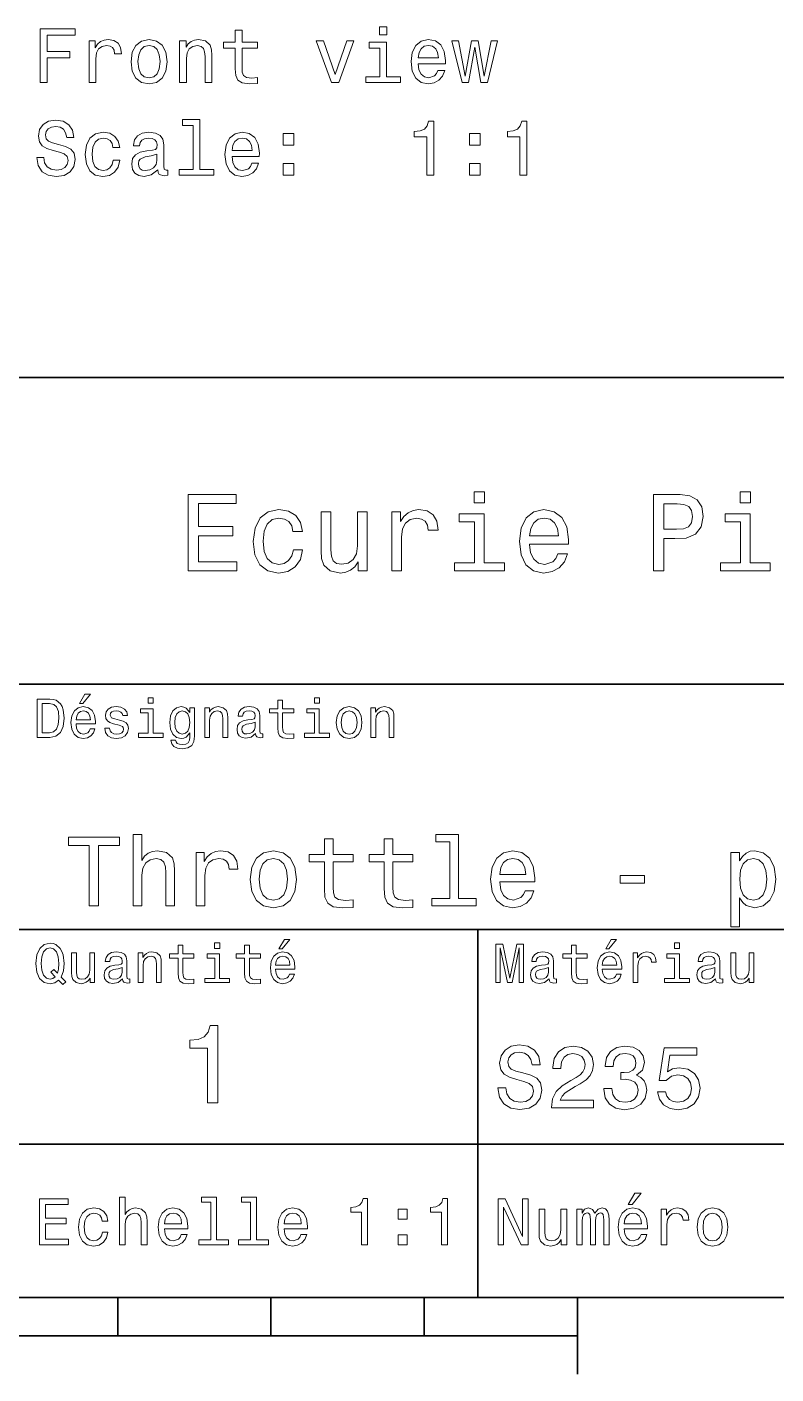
# Model space of a CAD drawing. Extents: x 0 to 297, y 0 to 210.
# Drawn here: x 162.6 to 211.5, y 5 to 92.9 of the extents above; entities that cross this region are included whole.
import ezdxf

# ---------------------------------------------------------------- set-up
doc = ezdxf.new("R2010")
doc.units = 0

msp = doc.modelspace()

# ---------------------------------------------------------------- linework, layer by layer
at = {"color": 7, "lineweight": 35}
for p, q in [((97, 70), (287, 70)), ((162, 50), (287, 50)), ((162, 34), (287, 34)), ((162, 20), (287, 20)), ((10, 10), (287, 10)), ((97, 10), (287, 10)), ((98.5, 7.5), (198.5, 7.5))]:
    msp.add_line(p, q, dxfattribs=at)
at = {"color": 7, "lineweight": 35, "ltscale": 0.35}
msp.add_line((192, 20), (192, 34), dxfattribs=at)
at = {"color": 7, "lineweight": 35, "ltscale": 0.25}
msp.add_line((192, 10), (192, 20), dxfattribs=at)
at = {"color": 7, "lineweight": 35, "ltscale": 0.0625}
for p, q in [((168.5, 10), (168.5, 7.5)), ((178.5, 10), (178.5, 7.5)), ((188.5, 10), (188.5, 7.5))]:
    msp.add_line(p, q, dxfattribs=at)
at = {"color": 7, "lineweight": 35, "ltscale": 0.125}
msp.add_line((198.5, 10), (198.5, 5), dxfattribs=at)
at = {"color": 7, "lineweight": 13}
for points in [[(163.440811, 89.246788), (163.909836, 89.246788), (163.909836, 90.855576), (165.382462, 90.855576), (165.382462, 91.274162), (163.909836, 91.274162), (163.909836, 92.323158), (165.720352, 92.323158), (165.720352, 92.746788), (163.440811, 92.746788)], [(176.169922, 91.485985), (176.169922, 90.129356), (176.20018, 89.69059), (176.341385, 89.388), (176.62381, 89.211487), (177.102921, 89.15097), (177.627411, 89.176186), (177.627411, 89.559471), (177.244125, 89.529205), (176.896149, 89.569557), (176.709549, 89.695633), (176.62886, 89.907448), (176.613724, 90.205002), (176.613724, 91.485985), (177.627411, 91.485985), (177.627411, 91.86422), (176.613724, 91.86422), (176.613724, 92.656013), (176.169922, 92.656013), (176.169922, 91.86422), (175.403351, 91.86422), (175.403351, 91.485985)], [(186.054657, 92.867828), (185.585632, 92.867828), (185.585632, 92.363503), (186.054657, 92.363503)], [(166.633179, 89.246788), (167.076981, 89.246788), (167.076981, 90.795059), (167.122375, 91.168259), (167.258545, 91.435547), (167.480438, 91.596931), (167.777985, 91.652405), (167.999893, 91.617104), (168.166321, 91.516243), (168.267181, 91.344772), (168.30249, 91.112785), (168.751328, 91.112785), (168.690811, 91.521286), (168.524384, 91.813789), (168.247009, 91.990303), (167.868774, 92.050819), (167.611557, 92.010475), (167.389664, 91.909615), (167.192978, 91.738144), (167.036636, 91.506157), (167.036636, 91.955002), (166.633179, 91.955002)], [(169.371643, 90.598373), (169.452347, 89.983101), (169.684326, 89.529205), (170.05249, 89.246788), (170.546722, 89.15097), (171.035919, 89.246788), (171.404068, 89.524162), (171.636063, 89.978058), (171.721802, 90.598373), (171.636063, 91.213646), (171.404068, 91.672577), (171.035919, 91.949959), (170.546722, 92.050819), (170.05249, 91.949959), (169.684326, 91.667534), (169.452347, 91.213646)], [(169.825546, 90.603416), (169.870926, 91.057304), (170.012146, 91.385117), (170.23909, 91.586845), (170.546722, 91.657448), (170.849319, 91.586845), (171.076263, 91.39016), (171.217468, 91.057304), (171.267899, 90.603416), (171.217468, 90.144485), (171.076263, 89.81163), (170.849319, 89.609901), (170.546722, 89.544342), (170.23909, 89.609901), (170.012146, 89.81163), (169.870926, 90.144485)], [(172.538803, 89.246788), (172.982605, 89.246788), (172.982605, 90.810188), (173.027985, 91.168259), (173.17424, 91.430504), (173.401184, 91.591888), (173.703781, 91.652405), (173.945862, 91.601974), (174.097153, 91.465805), (174.172806, 91.238861), (174.198013, 90.936272), (174.198013, 89.246788), (174.64183, 89.246788), (174.64183, 91.027046), (174.621643, 91.385117), (174.530869, 91.682671), (174.233322, 91.955002), (173.769348, 92.050819), (173.512146, 92.015518), (173.295288, 91.919701), (173.108688, 91.758316), (172.962433, 91.541458), (172.962433, 91.955002), (172.538803, 91.955002)], [(182.458832, 89.246788), (182.927841, 89.246788), (183.916321, 91.955002), (183.457382, 91.955002), (182.695862, 89.771286), (181.919205, 91.955002), (181.455231, 91.955002)], [(186.03952, 89.619987), (186.03952, 91.86422), (184.89975, 91.86422), (184.89975, 91.485985), (185.595718, 91.485985), (185.595718, 89.619987), (184.687927, 89.619987), (184.687927, 89.246788), (186.957382, 89.246788), (186.957382, 89.619987)], [(188.107239, 90.47229), (189.882462, 90.47229), (189.887497, 90.679062), (189.806808, 91.259033), (189.5849, 91.692757), (189.231888, 91.955002), (188.762863, 92.050819), (188.303925, 91.949959), (187.950897, 91.667534), (187.723953, 91.208603), (187.643265, 90.603416), (187.718918, 89.983101), (187.945862, 89.529205), (188.293839, 89.246788), (188.747726, 89.15097), (189.141098, 89.21653), (189.463867, 89.388), (189.700897, 89.660332), (189.837067, 90.023445), (189.398315, 90.023445), (189.307526, 89.821716), (189.176407, 89.670418), (188.803207, 89.549385), (188.515747, 89.604858), (188.298889, 89.781372), (188.157669, 90.068832), (188.107239, 90.457161)], [(188.107239, 90.84549), (188.16272, 91.193474), (188.298889, 91.450676), (188.505661, 91.607018), (188.777985, 91.662491), (189.045288, 91.607018), (189.25206, 91.450676), (189.378143, 91.193474), (189.423523, 90.84549)], [(191.395432, 89.246788), (191.798889, 91.546501), (192.202347, 89.246788), (192.625977, 89.246788), (193.291687, 91.955002), (192.863007, 91.955002), (192.414154, 89.655289), (192.015747, 91.955002), (191.576981, 91.955002), (191.178558, 89.655289), (190.729721, 91.955002), (190.306091, 91.955002), (190.971802, 89.246788)], [(163.677841, 84.354858), (163.218918, 84.354858), (163.319778, 83.820274), (163.571945, 83.426903), (163.960266, 83.189873), (164.484756, 83.104141), (165.004211, 83.18483), (165.392548, 83.406731), (165.639664, 83.754715), (165.730438, 84.213646), (165.654785, 84.62719), (165.442978, 84.894485), (165.100037, 85.070999), (164.641098, 85.202118), (164.247726, 85.297943), (163.990524, 85.40889), (163.844269, 85.570274), (163.798889, 85.822433), (163.844269, 86.049385), (163.975403, 86.220856), (164.177124, 86.336845), (164.454498, 86.37719), (164.736923, 86.326759), (164.958832, 86.19059), (165.105087, 85.963646), (165.17569, 85.656013), (165.634613, 85.656013), (165.634613, 85.6661), (165.553925, 86.14016), (165.316895, 86.493187), (164.943695, 86.715088), (164.439377, 86.790733), (163.985489, 86.715088), (163.632462, 86.503273), (163.405518, 86.175461), (163.324814, 85.751831), (163.390381, 85.373589), (163.582031, 85.116386), (163.884613, 84.944916), (164.298157, 84.813789), (164.706665, 84.6978), (165.014297, 84.586845), (165.200897, 84.425461), (165.266464, 84.163216), (165.205948, 83.895927), (165.049606, 83.694199), (164.812576, 83.568115), (164.504929, 83.527771), (164.162003, 83.583244), (163.89975, 83.744629), (163.733322, 84.006874)], [(173.421356, 86.4478), (173.421356, 83.573158), (172.508545, 83.573158), (172.508545, 83.199959), (174.772949, 83.199959), (174.772949, 83.573158), (173.865173, 83.573158), (173.865173, 86.820999), (172.725403, 86.820999), (172.725403, 86.4478)], [(188.672089, 83.199959), (189.131012, 83.199959), (189.131012, 86.725174), (188.788086, 86.725174), (188.697296, 86.417542), (188.515747, 86.21077), (188.238373, 86.089729), (187.855087, 86.049385), (187.855087, 85.691315), (188.672089, 85.691315)], [(194.744125, 83.199959), (195.203064, 83.199959), (195.203064, 86.725174), (194.860123, 86.725174), (194.769348, 86.417542), (194.587784, 86.21077), (194.31041, 86.089729), (193.927124, 86.049385), (193.927124, 85.691315), (194.744125, 85.691315)], [(168.191528, 85.010475), (168.630295, 85.010475), (168.53952, 85.413933), (168.322662, 85.731659), (167.984756, 85.928345), (167.546005, 86.00399), (167.061859, 85.90313), (166.693695, 85.620705), (166.461716, 85.161774), (166.381012, 84.546501), (166.456665, 83.936272), (166.683609, 83.482376), (167.041687, 83.199959), (167.530869, 83.104141), (167.964584, 83.179787), (168.30249, 83.391602), (168.53447, 83.724457), (168.635345, 84.168259), (168.211716, 84.168259), (168.136063, 83.885841), (167.994843, 83.674019), (167.793121, 83.5429), (167.546005, 83.502556), (167.238373, 83.568115), (167.016464, 83.769844), (166.880295, 84.097656), (166.8349, 84.56163), (166.880295, 85.015518), (167.0215, 85.34333), (167.248459, 85.545059), (167.546005, 85.615662), (167.808243, 85.570274), (168.004944, 85.454285), (168.136063, 85.262642)], [(171.111572, 83.552986), (171.111572, 83.537857), (171.13678, 83.366386), (171.212433, 83.245346), (171.530151, 83.149529), (171.777267, 83.189873), (171.777267, 83.532814), (171.671356, 83.517685), (171.530151, 83.583244), (171.504944, 83.784973), (171.504944, 85.186989), (171.444412, 85.545059), (171.267899, 85.797218), (170.960266, 85.948517), (170.52655, 86.00399), (170.102921, 85.943474), (169.790237, 85.772003), (169.593552, 85.504715), (169.527985, 85.151688), (169.527985, 85.121429), (169.926407, 85.121429), (169.961716, 85.333244), (170.072662, 85.484543), (170.254211, 85.575317), (170.511414, 85.610619), (170.758545, 85.585403), (170.935059, 85.509758), (171.040955, 85.378632), (171.076263, 85.197075), (171.056091, 84.98526), (170.975403, 84.879356), (170.773666, 84.828918), (170.395432, 84.788574), (169.961716, 84.6978), (169.654068, 84.536415), (169.472519, 84.284256), (169.417038, 83.911057), (169.467468, 83.578201), (169.62381, 83.331085), (169.875977, 83.174744), (170.223953, 83.11927), (170.692978, 83.225174)], [(175.96315, 84.425461), (177.738373, 84.425461), (177.743408, 84.632233), (177.66272, 85.212204), (177.440811, 85.645927), (177.087784, 85.908173), (176.618774, 86.00399), (176.159836, 85.90313), (175.806808, 85.620705), (175.579865, 85.161774), (175.499176, 84.556587), (175.574829, 83.936272), (175.801773, 83.482376), (176.14975, 83.199959), (176.603638, 83.104141), (176.997009, 83.169701), (177.319778, 83.341171), (177.556808, 83.613503), (177.692978, 83.976616), (177.254211, 83.976616), (177.163437, 83.774887), (177.032318, 83.623589), (176.659119, 83.502556), (176.371643, 83.558029), (176.154785, 83.734543), (176.01358, 84.022003), (175.96315, 84.410332)], [(175.96315, 84.79866), (176.018631, 85.146645), (176.154785, 85.403847), (176.361572, 85.560188), (176.633896, 85.615662), (176.901184, 85.560188), (177.107956, 85.403847), (177.234039, 85.146645), (177.279434, 84.79866)], [(179.306808, 85.156731), (180.002777, 85.156731), (180.002777, 85.908173), (179.306808, 85.908173)], [(191.450897, 85.156731), (192.146866, 85.156731), (192.146866, 85.908173), (191.450897, 85.908173)], [(171.061127, 84.148087), (171.00061, 83.885841), (170.839233, 83.684105), (170.597153, 83.552986), (170.299606, 83.507599), (170.107956, 83.532814), (169.971802, 83.613503), (169.886063, 83.754715), (169.86084, 83.951401), (169.881012, 84.127914), (169.961716, 84.25399), (170.28447, 84.395203), (170.692978, 84.455719), (171.061127, 84.576759)], [(179.306808, 83.199959), (180.002777, 83.199959), (180.002777, 83.951401), (179.306808, 83.951401)], [(191.450897, 83.199959), (192.146866, 83.199959), (192.146866, 83.951401), (191.450897, 83.951401)], [(192.439484, 62.554031), (191.769455, 62.554031), (191.769455, 61.833572), (192.439484, 61.833572)], [(209.788177, 62.554031), (209.118149, 62.554031), (209.118149, 61.833572), (209.788177, 61.833572)], [(173.109512, 57.381123), (176.279541, 57.381123), (176.279541, 57.986309), (173.772339, 57.986309), (173.772339, 59.679394), (176.005768, 59.679394), (176.005768, 60.277374), (173.772339, 60.277374), (173.772339, 61.775936), (176.221893, 61.775936), (176.221893, 62.381123), (173.109512, 62.381123)], [(203.462524, 57.381123), (204.125351, 57.381123), (204.125351, 59.492073), (204.860229, 59.492073), (205.602295, 59.528095), (206.193085, 59.780258), (206.574921, 60.270172), (206.704605, 60.940201), (206.603745, 61.559795), (206.315552, 62.013687), (205.840057, 62.287464), (205.191635, 62.381123), (203.462524, 62.381123)], [(205.01152, 61.76873), (205.443802, 61.725502), (205.760803, 61.588615), (205.94812, 61.336452), (206.01297, 60.940201), (205.940918, 60.522331), (205.746399, 60.270172), (205.414978, 60.140488), (204.96109, 60.104465), (204.125351, 60.104465), (204.125351, 61.76873)], [(179.932281, 59.967579), (180.559082, 59.967579), (180.429398, 60.543945), (180.119598, 60.997837), (179.636887, 61.278816), (179.010086, 61.386887), (178.318436, 61.242794), (177.792511, 60.839336), (177.46109, 60.183716), (177.345825, 59.304752), (177.453888, 58.432995), (177.778091, 57.78458), (178.289627, 57.381123), (178.988464, 57.244236), (179.608063, 57.352303), (180.090775, 57.6549), (180.42218, 58.130402), (180.566284, 58.764408), (179.96109, 58.764408), (179.853027, 58.36095), (179.651291, 58.058357), (179.363113, 57.871037), (179.010086, 57.8134), (178.570602, 57.907059), (178.253601, 58.195244), (178.059082, 58.663544), (177.994232, 59.326366), (178.059082, 59.974781), (178.260803, 60.443081), (178.585007, 60.731266), (179.010086, 60.83213), (179.38472, 60.767288), (179.66571, 60.601585), (179.853027, 60.327808)], [(184.788177, 61.25), (184.154175, 61.25), (184.154175, 59.016571), (184.082123, 58.497837), (183.873199, 58.123196), (183.548996, 57.892651), (183.123917, 57.820602), (182.785294, 57.878242), (182.569168, 58.051151), (182.446686, 58.346542), (182.417862, 58.764408), (182.417862, 61.25), (181.783859, 61.25), (181.783859, 58.706772), (181.805481, 58.195244), (181.942368, 57.770172), (182.360229, 57.381123), (183.030258, 57.244236), (183.390488, 57.294666), (183.700287, 57.424351), (183.966858, 57.647694), (184.182999, 57.971901), (184.182999, 57.381123), (184.788177, 57.381123)], [(186.380402, 57.381123), (187.014404, 57.381123), (187.014404, 59.592937), (187.079254, 60.12608), (187.273773, 60.507923), (187.590775, 60.738472), (188.015854, 60.817722), (188.332855, 60.767288), (188.570602, 60.623199), (188.714691, 60.378242), (188.765121, 60.046829), (189.406342, 60.046829), (189.319885, 60.630402), (189.082123, 61.048271), (188.685883, 61.30043), (188.145538, 61.386887), (187.778091, 61.32925), (187.46109, 61.185158), (187.180115, 60.940201), (186.956772, 60.608788), (186.956772, 61.25), (186.380402, 61.25)], [(192.417862, 57.914265), (192.417862, 61.120316), (190.789627, 61.120316), (190.789627, 60.579971), (191.783859, 60.579971), (191.783859, 57.914265), (190.48703, 57.914265), (190.48703, 57.381123), (193.729111, 57.381123), (193.729111, 57.914265)], [(195.37175, 59.131844), (197.907776, 59.131844), (197.914978, 59.427231), (197.799713, 60.255764), (197.482712, 60.875359), (196.978378, 61.25), (196.30835, 61.386887), (195.65274, 61.242794), (195.148407, 60.839336), (194.824203, 60.183716), (194.708923, 59.319164), (194.817001, 58.432995), (195.141205, 57.78458), (195.638321, 57.381123), (196.286743, 57.244236), (196.848694, 57.337894), (197.309799, 57.582851), (197.648407, 57.971901), (197.842941, 58.490631), (197.216141, 58.490631), (197.086456, 58.20245), (196.899139, 57.986309), (196.365997, 57.8134), (195.955322, 57.892651), (195.645538, 58.14481), (195.443802, 58.555473), (195.37175, 59.110229)], [(195.37175, 59.664986), (195.451004, 60.162102), (195.645538, 60.529537), (195.940918, 60.75288), (196.329971, 60.83213), (196.711807, 60.75288), (197.007202, 60.529537), (197.187317, 60.162102), (197.252167, 59.664986)], [(209.766571, 57.914265), (209.766571, 61.120316), (208.138321, 61.120316), (208.138321, 60.579971), (209.132568, 60.579971), (209.132568, 57.914265), (207.835724, 57.914265), (207.835724, 57.381123), (211.077805, 57.381123), (211.077805, 57.914265)], [(166.004318, 48.728386), (166.216858, 48.728386), (166.717575, 49.340778), (166.364548, 49.340778)], [(164.080688, 49.030979), (163.248566, 49.030979), (163.248566, 46.530979), (164.080688, 46.530979), (164.473343, 46.610229), (164.765137, 46.851585), (164.945251, 47.244236), (165.010086, 47.780979), (164.952454, 48.328529), (164.880402, 48.544666), (164.779541, 48.717579), (164.487747, 48.951729), (164.296829, 49.009365)], [(164.055481, 48.731987), (164.329254, 48.677952), (164.516571, 48.512245), (164.628235, 48.216858), (164.664261, 47.780979), (164.624634, 47.359509), (164.51297, 47.064121), (164.322052, 46.887608), (164.055481, 46.829971), (163.583572, 46.829971), (163.583572, 48.731987)], [(165.784576, 47.406338), (167.052597, 47.406338), (167.056198, 47.554035), (166.998566, 47.9683), (166.840057, 48.278099), (166.587891, 48.465416), (166.252884, 48.533859), (165.925079, 48.461815), (165.672913, 48.260086), (165.510803, 47.932278), (165.453171, 47.5), (165.507202, 47.056915), (165.669312, 46.732708), (165.917862, 46.530979), (166.242081, 46.462536), (166.523056, 46.509365), (166.753601, 46.631844), (166.922913, 46.826366), (167.020172, 47.085735), (166.706772, 47.085735), (166.641937, 46.941643), (166.548264, 46.833572), (166.281708, 46.747116), (166.07637, 46.786743), (165.921463, 46.912823), (165.820602, 47.118156), (165.784576, 47.395531)], [(168.623199, 47.658501), (168.317001, 47.730545), (168.090057, 47.8134), (168.014404, 47.982708), (168.036026, 48.101585), (168.111664, 48.188038), (168.234146, 48.242073), (168.41066, 48.263687), (168.579971, 48.242073), (168.713257, 48.177231), (168.799713, 48.079971), (168.835739, 47.950287), (169.145538, 47.950287), (169.145538, 47.957493), (169.091492, 48.191643), (168.943802, 48.375359), (168.713257, 48.490635), (168.41066, 48.533859), (168.104462, 48.490635), (167.881119, 48.371758), (167.740631, 48.195244), (167.697403, 47.971901), (167.729828, 47.755764), (167.830688, 47.604465), (167.996399, 47.496399), (168.237747, 47.42075), (168.590775, 47.334293), (168.806915, 47.244236), (168.864548, 47.172188), (168.886169, 47.064121), (168.853745, 46.930836), (168.767288, 46.829971), (168.626801, 46.765129), (168.439484, 46.743515), (168.241348, 46.765129), (168.09726, 46.840778), (168, 46.963257), (167.960373, 47.132565), (167.654175, 47.132565), (167.704605, 46.844379), (167.85231, 46.635445), (168.086456, 46.509365), (168.41066, 46.462536), (168.749283, 46.509365), (168.997833, 46.635445), (169.149139, 46.837173), (169.203171, 47.100143), (169.163544, 47.327087), (169.05188, 47.481987), (168.868149, 47.582851)], [(170.8134, 46.79755), (170.8134, 48.400574), (169.999283, 48.400574), (169.999283, 48.130402), (170.496399, 48.130402), (170.496399, 46.79755), (169.847977, 46.79755), (169.847977, 46.530979), (171.469025, 46.530979), (171.469025, 46.79755)], [(170.824203, 49.117435), (170.489197, 49.117435), (170.489197, 48.757202), (170.824203, 48.757202)], [(173.518738, 46.617435), (173.518738, 48.465416), (173.216141, 48.465416), (173.216141, 48.152016), (172.967575, 48.4366), (172.816284, 48.508644), (172.646973, 48.533859), (172.340775, 48.461815), (172.103027, 48.260086), (171.94812, 47.935879), (171.894089, 47.5), (171.94812, 47.060516), (172.103027, 46.736309), (172.340775, 46.530979), (172.646973, 46.462536), (172.819885, 46.487751), (172.963974, 46.552593), (173.216141, 46.826366), (173.216141, 46.552593), (173.187317, 46.336456), (173.108063, 46.181557), (172.956772, 46.091499), (172.729828, 46.059078), (172.531708, 46.080692), (172.391205, 46.134727), (172.30835, 46.228386), (172.283142, 46.354465), (171.976944, 46.354465), (171.976944, 46.340057), (172.023773, 46.109509), (172.167862, 45.9366), (172.398407, 45.824928), (172.711823, 45.785301), (173.086456, 45.839336), (173.335022, 45.990635), (173.47551, 46.253601)], [(174.181549, 46.530979), (174.498566, 46.530979), (174.498566, 47.647694), (174.530975, 47.903458), (174.635452, 48.090778), (174.797546, 48.206051), (175.013687, 48.249279), (175.1866, 48.213257), (175.294662, 48.115993), (175.348709, 47.953888), (175.366714, 47.737751), (175.366714, 46.530979), (175.683716, 46.530979), (175.683716, 47.802593), (175.669312, 48.058357), (175.604462, 48.270893), (175.391937, 48.465416), (175.060516, 48.533859), (174.876801, 48.508644), (174.721909, 48.440201), (174.588623, 48.324928), (174.484146, 48.170029), (174.484146, 48.465416), (174.181549, 48.465416)], [(177.499283, 46.783142), (177.499283, 46.772335), (177.517288, 46.649857), (177.57132, 46.5634), (177.798264, 46.494957), (177.974777, 46.523773), (177.974777, 46.76873), (177.899139, 46.757923), (177.798264, 46.804756), (177.780258, 46.948845), (177.780258, 47.950287), (177.73703, 48.206051), (177.610947, 48.386166), (177.391205, 48.494236), (177.081406, 48.533859), (176.778824, 48.490635), (176.555481, 48.368156), (176.414978, 48.177231), (176.368149, 47.925072), (176.368149, 47.903458), (176.65274, 47.903458), (176.677948, 48.054756), (176.757202, 48.162823), (176.886887, 48.227665), (177.070602, 48.25288), (177.247116, 48.234871), (177.373199, 48.180836), (177.448853, 48.087173), (177.47406, 47.957493), (177.459656, 47.806194), (177.402023, 47.730545), (177.257919, 47.694523), (176.987747, 47.665707), (176.677948, 47.600864), (176.458206, 47.485592), (176.328537, 47.305473), (176.28891, 47.038906), (176.324921, 46.801151), (176.4366, 46.624638), (176.616714, 46.512966), (176.86528, 46.473343), (177.200287, 46.548992)], [(178.943802, 48.130402), (178.943802, 47.161381), (178.965424, 46.84798), (179.066284, 46.631844), (179.268005, 46.505764), (179.610229, 46.462536), (179.984863, 46.480545), (179.984863, 46.754322), (179.71109, 46.732708), (179.46254, 46.761528), (179.329254, 46.851585), (179.271606, 47.00288), (179.260803, 47.215416), (179.260803, 48.130402), (179.984863, 48.130402), (179.984863, 48.400574), (179.260803, 48.400574), (179.260803, 48.966137), (178.943802, 48.966137), (178.943802, 48.400574), (178.396255, 48.400574), (178.396255, 48.130402)], [(181.656342, 46.79755), (181.656342, 48.400574), (180.842224, 48.400574), (180.842224, 48.130402), (181.33934, 48.130402), (181.33934, 46.79755), (180.690918, 46.79755), (180.690918, 46.530979), (182.311966, 46.530979), (182.311966, 46.79755)], [(181.667145, 49.117435), (181.332138, 49.117435), (181.332138, 48.757202), (181.667145, 48.757202)], [(182.762253, 47.496399), (182.819885, 47.056915), (182.985596, 46.732708), (183.248566, 46.530979), (183.601593, 46.462536), (183.951004, 46.530979), (184.213974, 46.729107), (184.379684, 47.053314), (184.440918, 47.496399), (184.379684, 47.935879), (184.213974, 48.263687), (183.951004, 48.461815), (183.601593, 48.533859), (183.248566, 48.461815), (182.985596, 48.260086), (182.819885, 47.935879)], [(185.024506, 46.530979), (185.341492, 46.530979), (185.341492, 47.647694), (185.373917, 47.903458), (185.478394, 48.090778), (185.640488, 48.206051), (185.856628, 48.249279), (186.029541, 48.213257), (186.137604, 48.115993), (186.19165, 47.953888), (186.209656, 47.737751), (186.209656, 46.530979), (186.526657, 46.530979), (186.526657, 47.802593), (186.512253, 48.058357), (186.447403, 48.270893), (186.234879, 48.465416), (185.903458, 48.533859), (185.719742, 48.508644), (185.56485, 48.440201), (185.431564, 48.324928), (185.327087, 48.170029), (185.327087, 48.465416), (185.024506, 48.465416)], [(165.784576, 47.672909), (165.824203, 47.921471), (165.921463, 48.105186), (166.069168, 48.216858), (166.263687, 48.256485), (166.454605, 48.216858), (166.60231, 48.105186), (166.692368, 47.921471), (166.724777, 47.672909)], [(172.221909, 47.5), (172.254318, 47.820606), (172.351593, 48.058357), (172.502884, 48.198845), (172.704605, 48.249279), (172.917145, 48.198845), (173.075653, 48.058357), (173.172913, 47.820606), (173.208939, 47.5), (173.172913, 47.172188), (173.075653, 46.938038), (172.917145, 46.793949), (172.704605, 46.747116), (172.502884, 46.793949), (172.351593, 46.938038), (172.254318, 47.175793)], [(177.463257, 47.208214), (177.420029, 47.020893), (177.304749, 46.876801), (177.131851, 46.783142), (176.919312, 46.750721), (176.782425, 46.76873), (176.68515, 46.826366), (176.623917, 46.927231), (176.605911, 47.067722), (176.620316, 47.193802), (176.677948, 47.283859), (176.908508, 47.384727), (177.200287, 47.427952), (177.463257, 47.514408)], [(183.086456, 47.5), (183.118881, 47.824207), (183.219742, 48.058357), (183.381851, 48.20245), (183.601593, 48.25288), (183.817719, 48.20245), (183.979828, 48.061958), (184.080688, 47.824207), (184.116714, 47.5), (184.080688, 47.172188), (183.979828, 46.934437), (183.817719, 46.790344), (183.601593, 46.743515), (183.381851, 46.790344), (183.219742, 46.934437), (183.118881, 47.172188)], [(166.649857, 35.530258), (167.246399, 35.530258), (167.246399, 39.485588), (168.608063, 39.485588), (168.608063, 40.030258), (165.281708, 40.030258), (165.281708, 39.485588), (166.649857, 39.485588)], [(169.509369, 35.530258), (170.079971, 35.530258), (170.079971, 37.540344), (170.138336, 38.000721), (170.32637, 38.337894), (170.618164, 38.545387), (171.007202, 38.623199), (171.318451, 38.558357), (171.51297, 38.383286), (171.610229, 38.091499), (171.642654, 37.70245), (171.642654, 35.530258), (172.213257, 35.530258), (172.213257, 37.819164), (172.187317, 38.279537), (172.070602, 38.662102), (171.688049, 39.012245), (171.091507, 39.135445), (170.767288, 39.090057), (170.48848, 38.966858), (170.255051, 38.772331), (170.079971, 38.506485), (170.079971, 40.185879), (169.509369, 40.185879)], [(181.984879, 38.409222), (181.984879, 36.664986), (182.023773, 36.100864), (182.205338, 35.711815), (182.568451, 35.484871), (183.184448, 35.407059), (183.858795, 35.43948), (183.858795, 35.932274), (183.365997, 35.893372), (182.918594, 35.945244), (182.67868, 36.107349), (182.574936, 36.379681), (182.555481, 36.762245), (182.555481, 38.409222), (183.858795, 38.409222), (183.858795, 38.895531), (182.555481, 38.895531), (182.555481, 39.913544), (181.984879, 39.913544), (181.984879, 38.895531), (180.999283, 38.895531), (180.999283, 38.409222)], [(185.888336, 38.409222), (185.888336, 36.664986), (185.927231, 36.100864), (186.108795, 35.711815), (186.471909, 35.484871), (187.087891, 35.407059), (187.762253, 35.43948), (187.762253, 35.932274), (187.269455, 35.893372), (186.822052, 35.945244), (186.582138, 36.107349), (186.478394, 36.379681), (186.458939, 36.762245), (186.458939, 38.409222), (187.762253, 38.409222), (187.762253, 38.895531), (186.458939, 38.895531), (186.458939, 39.913544), (185.888336, 39.913544), (185.888336, 38.895531), (184.90274, 38.895531), (184.90274, 38.409222)], [(190.161377, 39.706051), (190.161377, 36.010086), (188.987747, 36.010086), (188.987747, 35.530258), (191.899139, 35.530258), (191.899139, 36.010086), (190.731995, 36.010086), (190.731995, 40.185879), (189.266571, 40.185879), (189.266571, 39.706051)], [(173.626801, 35.530258), (174.197403, 35.530258), (174.197403, 37.520893), (174.255768, 38.000721), (174.430832, 38.344379), (174.716141, 38.551872), (175.098709, 38.623199), (175.384003, 38.577808), (175.597992, 38.448124), (175.727661, 38.227665), (175.773056, 37.929394), (176.350143, 37.929394), (176.272339, 38.454609), (176.058365, 38.830692), (175.701736, 39.057636), (175.215424, 39.135445), (174.884735, 39.083572), (174.599426, 38.953888), (174.346542, 38.733429), (174.145538, 38.435158), (174.145538, 39.012245), (173.626801, 39.012245)], [(177.14769, 37.268009), (177.251434, 36.476944), (177.549713, 35.893372), (178.023056, 35.530258), (178.658508, 35.407059), (179.28746, 35.530258), (179.760803, 35.886887), (180.059082, 36.470459), (180.169312, 37.268009), (180.059082, 38.059078), (179.760803, 38.649136), (179.28746, 39.005764), (178.658508, 39.135445), (178.023056, 39.005764), (177.549713, 38.642651), (177.251434, 38.059078)], [(193.429398, 37.105907), (195.711823, 37.105907), (195.718292, 37.371758), (195.614563, 38.117435), (195.329254, 38.675072), (194.875366, 39.012245), (194.272339, 39.135445), (193.682281, 39.005764), (193.228394, 38.642651), (192.9366, 38.052593), (192.832855, 37.274494), (192.930115, 36.476944), (193.221909, 35.893372), (193.669312, 35.530258), (194.252884, 35.407059), (194.758652, 35.491352), (195.17363, 35.711815), (195.478394, 36.061958), (195.653458, 36.528816), (195.08934, 36.528816), (194.972626, 36.269451), (194.804031, 36.074928), (194.324203, 35.919308), (193.95462, 35.990631), (193.675797, 36.217579), (193.494232, 36.587173), (193.429398, 37.086452)], [(209.082123, 38.474064), (209.082123, 39.012245), (208.511536, 39.012245), (208.511536, 34.181557), (209.082123, 34.181557), (209.082123, 36.061958), (209.283142, 35.757202), (209.510086, 35.556194), (210.080688, 35.407059), (210.625366, 35.530258), (211.053314, 35.899857), (211.332123, 36.483429), (211.435883, 37.274494), (211.332123, 38.059078), (211.053314, 38.642651), (210.625366, 39.005764), (210.080688, 39.135445), (209.769455, 39.096542), (209.503601, 38.973343), (209.276657, 38.76585)], [(177.731262, 37.274494), (177.789627, 37.858067), (177.971176, 38.279537), (178.26297, 38.538902), (178.658508, 38.629681), (179.047546, 38.538902), (179.33934, 38.286022), (179.520889, 37.858067), (179.585739, 37.274494), (179.520889, 36.684437), (179.33934, 36.256481), (179.047546, 35.997116), (178.658508, 35.912823), (178.26297, 35.997116), (177.971176, 36.256481), (177.789627, 36.684437)], [(193.429398, 37.585735), (193.500717, 38.033138), (193.675797, 38.363831), (193.94165, 38.564842), (194.291794, 38.636166), (194.635452, 38.564842), (194.901306, 38.363831), (195.0634, 38.033138), (195.121765, 37.585735)], [(209.983429, 35.919308), (209.600861, 36.003601), (209.322052, 36.262966), (209.146973, 36.684437), (209.088623, 37.274494), (209.146973, 37.858067), (209.322052, 38.279537), (209.600861, 38.532421), (209.983429, 38.623199), (210.333572, 38.532421), (210.612396, 38.273052), (210.78746, 37.851585), (210.852295, 37.274494), (210.78746, 36.690922), (210.612396, 36.262966), (210.333572, 36.003601)], [(201.294678, 37.015129), (202.863831, 37.015129), (202.863831, 37.527378), (201.294678, 37.527378)], [(164.642654, 30.685879), (164.916428, 30.401297), (165.107346, 30.592218), (164.811966, 30.894812), (164.963257, 31.305475), (165.010086, 31.780979), (164.941635, 32.339336), (164.862396, 32.56628), (164.757919, 32.753601), (164.46254, 33.009365), (164.282425, 33.074207), (164.08429, 33.099422), (163.702454, 33.009365), (163.41066, 32.757202), (163.223343, 32.342937), (163.158508, 31.780979), (163.223343, 31.219019), (163.407059, 30.804754), (163.698853, 30.54899), (164.08429, 30.462536), (164.39769, 30.520172)], [(164.41571, 30.916426), (164.260803, 30.801151), (164.08429, 30.765129), (163.850143, 30.829971), (163.666428, 31.024494), (163.543945, 31.341497), (163.504318, 31.780979), (163.543945, 32.216858), (163.662827, 32.537464), (163.846542, 32.731987), (164.08429, 32.80043), (164.318451, 32.731987), (164.502167, 32.533859), (164.621033, 32.213257), (164.664261, 31.780979), (164.631851, 31.40634), (164.5634, 31.150576), (164.329254, 31.395533), (164.13472, 31.211815)], [(168.824921, 30.78314), (168.824921, 30.772333), (168.842941, 30.649855), (168.896973, 30.5634), (169.123917, 30.494957), (169.30043, 30.523775), (169.30043, 30.768732), (169.224777, 30.757925), (169.123917, 30.804754), (169.105911, 30.948847), (169.105911, 31.950287), (169.062683, 32.206051), (168.9366, 32.386166), (168.716858, 32.494236), (168.407059, 32.533859), (168.104462, 32.490635), (167.881119, 32.368156), (167.740631, 32.177231), (167.693802, 31.925072), (167.693802, 31.903458), (167.978394, 31.903458), (168.003601, 32.054756), (168.082855, 32.162823), (168.21254, 32.227665), (168.396255, 32.25288), (168.572769, 32.234871), (168.698853, 32.180836), (168.77449, 32.087173), (168.799713, 31.957493), (168.785309, 31.806194), (168.727661, 31.730547), (168.583572, 31.694523), (168.3134, 31.665705), (168.003601, 31.600864), (167.783859, 31.48559), (167.654175, 31.305475), (167.614548, 31.038904), (167.650574, 30.801151), (167.762253, 30.62464), (167.942368, 30.512968), (168.190918, 30.473343), (168.52594, 30.54899)], [(169.844376, 30.530979), (170.161377, 30.530979), (170.161377, 31.647694), (170.193802, 31.903458), (170.298279, 32.090778), (170.460373, 32.206051), (170.676514, 32.249279), (170.849426, 32.213257), (170.957489, 32.115993), (171.011536, 31.95389), (171.029541, 31.737751), (171.029541, 30.530979), (171.346542, 30.530979), (171.346542, 31.802593), (171.332138, 32.058357), (171.267288, 32.270893), (171.054749, 32.465416), (170.723343, 32.533859), (170.539627, 32.508644), (170.38472, 32.440201), (170.251434, 32.324928), (170.146973, 32.170029), (170.146973, 32.465416), (169.844376, 32.465416)], [(172.438034, 32.130402), (172.438034, 31.161383), (172.459656, 30.847982), (172.560516, 30.631844), (172.762253, 30.505762), (173.104462, 30.462536), (173.479111, 30.480547), (173.479111, 30.754322), (173.205338, 30.732708), (172.956772, 30.761526), (172.823486, 30.851583), (172.765854, 31.002882), (172.755035, 31.215418), (172.755035, 32.130402), (173.479111, 32.130402), (173.479111, 32.400574), (172.755035, 32.400574), (172.755035, 32.966137), (172.438034, 32.966137), (172.438034, 32.400574), (171.890488, 32.400574), (171.890488, 32.130402)], [(175.161377, 33.117435), (174.82637, 33.117435), (174.82637, 32.757202), (175.161377, 32.757202)], [(176.775223, 32.130402), (176.775223, 31.161383), (176.796829, 30.847982), (176.89769, 30.631844), (177.099426, 30.505762), (177.44165, 30.462536), (177.816284, 30.480547), (177.816284, 30.754322), (177.542511, 30.732708), (177.293945, 30.761526), (177.16066, 30.851583), (177.103027, 31.002882), (177.092224, 31.215418), (177.092224, 32.130402), (177.816284, 32.130402), (177.816284, 32.400574), (177.092224, 32.400574), (177.092224, 32.966137), (176.775223, 32.966137), (176.775223, 32.400574), (176.227661, 32.400574), (176.227661, 32.130402)], [(178.796112, 31.40634), (180.064117, 31.40634), (180.067719, 31.554033), (180.010086, 31.9683), (179.851593, 32.278099), (179.599426, 32.465416), (179.264404, 32.533859), (178.9366, 32.461815), (178.684433, 32.260086), (178.522339, 31.932276), (178.464691, 31.5), (178.518738, 31.056915), (178.680832, 30.732708), (178.929398, 30.530979), (179.253601, 30.462536), (179.534576, 30.509365), (179.765137, 30.631844), (179.934433, 30.826368), (180.031708, 31.085733), (179.718292, 31.085733), (179.653458, 30.941643), (179.559799, 30.833572), (179.293228, 30.747118), (179.087891, 30.786743), (178.932999, 30.912823), (178.832138, 31.118155), (178.796112, 31.395533)], [(179.015854, 32.728386), (179.228394, 32.728386), (179.729111, 33.340778), (179.376083, 33.340778)], [(193.183716, 30.530979), (193.46109, 30.530979), (193.46109, 32.80043), (193.929398, 30.530979), (194.239197, 30.530979), (194.703888, 32.80043), (194.703888, 30.530979), (194.984863, 30.530979), (194.984863, 33.030979), (194.545395, 33.030979), (194.08429, 30.826368), (193.626801, 33.030979), (193.183716, 33.030979)], [(196.656342, 30.78314), (196.656342, 30.772333), (196.674347, 30.649855), (196.728394, 30.5634), (196.955338, 30.494957), (197.131851, 30.523775), (197.131851, 30.768732), (197.056198, 30.757925), (196.955338, 30.804754), (196.937317, 30.948847), (196.937317, 31.950287), (196.894089, 32.206051), (196.768005, 32.386166), (196.548264, 32.494236), (196.23848, 32.533859), (195.935883, 32.490635), (195.71254, 32.368156), (195.572052, 32.177231), (195.525223, 31.925072), (195.525223, 31.903458), (195.809799, 31.903458), (195.835022, 32.054756), (195.914261, 32.162823), (196.043945, 32.227665), (196.227661, 32.25288), (196.404175, 32.234871), (196.530258, 32.180836), (196.605911, 32.087173), (196.631119, 31.957493), (196.616714, 31.806194), (196.559082, 31.730547), (196.414978, 31.694523), (196.144806, 31.665705), (195.835022, 31.600864), (195.61528, 31.48559), (195.485596, 31.305475), (195.445969, 31.038904), (195.481995, 30.801151), (195.593658, 30.62464), (195.773773, 30.512968), (196.022339, 30.473343), (196.357346, 30.54899)], [(198.100861, 32.130402), (198.100861, 31.161383), (198.122482, 30.847982), (198.223343, 30.631844), (198.425079, 30.505762), (198.767288, 30.462536), (199.141937, 30.480547), (199.141937, 30.754322), (198.868149, 30.732708), (198.619598, 30.761526), (198.486313, 30.851583), (198.42868, 31.002882), (198.417862, 31.215418), (198.417862, 32.130402), (199.141937, 32.130402), (199.141937, 32.400574), (198.417862, 32.400574), (198.417862, 32.966137), (198.100861, 32.966137), (198.100861, 32.400574), (197.553314, 32.400574), (197.553314, 32.130402)], [(200.121765, 31.40634), (201.389771, 31.40634), (201.393372, 31.554033), (201.335739, 31.9683), (201.177231, 32.278099), (200.925079, 32.465416), (200.590057, 32.533859), (200.262253, 32.461815), (200.010086, 32.260086), (199.847977, 31.932276), (199.790344, 31.5), (199.844376, 31.056915), (200.006485, 30.732708), (200.255051, 30.530979), (200.579254, 30.462536), (200.860229, 30.509365), (201.090775, 30.631844), (201.260086, 30.826368), (201.357346, 31.085733), (201.043945, 31.085733), (200.979111, 30.941643), (200.885452, 30.833572), (200.618881, 30.747118), (200.413544, 30.786743), (200.258652, 30.912823), (200.157776, 31.118155), (200.121765, 31.395533)], [(200.341492, 32.728386), (200.554031, 32.728386), (201.054749, 33.340778), (200.701736, 33.340778)], [(202.131851, 30.530979), (202.448853, 30.530979), (202.448853, 31.636887), (202.481262, 31.903458), (202.578537, 32.094379), (202.73703, 32.209652), (202.94957, 32.249279), (203.108063, 32.224064), (203.226944, 32.152016), (203.298996, 32.029537), (203.324203, 31.863832), (203.644806, 31.863832), (203.601593, 32.155621), (203.482712, 32.364552), (203.284576, 32.490635), (203.014404, 32.533859), (202.830688, 32.505043), (202.672195, 32.432995), (202.531708, 32.310516), (202.420029, 32.144814), (202.420029, 32.465416), (202.131851, 32.465416)], [(205.161377, 33.117435), (204.82637, 33.117435), (204.82637, 32.757202), (205.161377, 32.757202)], [(207.499283, 30.78314), (207.499283, 30.772333), (207.517288, 30.649855), (207.57132, 30.5634), (207.798264, 30.494957), (207.974777, 30.523775), (207.974777, 30.768732), (207.899139, 30.757925), (207.798264, 30.804754), (207.780258, 30.948847), (207.780258, 31.950287), (207.73703, 32.206051), (207.610947, 32.386166), (207.391205, 32.494236), (207.081406, 32.533859), (206.778824, 32.490635), (206.555481, 32.368156), (206.414978, 32.177231), (206.368149, 31.925072), (206.368149, 31.903458), (206.65274, 31.903458), (206.677948, 32.054756), (206.757202, 32.162823), (206.886887, 32.227665), (207.070602, 32.25288), (207.247116, 32.234871), (207.373199, 32.180836), (207.448853, 32.087173), (207.47406, 31.957493), (207.459656, 31.806194), (207.402023, 31.730547), (207.257919, 31.694523), (206.987747, 31.665705), (206.677948, 31.600864), (206.458206, 31.48559), (206.328537, 31.305475), (206.28891, 31.038904), (206.324921, 30.801151), (206.4366, 30.62464), (206.616714, 30.512968), (206.86528, 30.473343), (207.200287, 30.54899)], [(166.998566, 32.465416), (166.681549, 32.465416), (166.681549, 31.348703), (166.645538, 31.089336), (166.541061, 30.902016), (166.378967, 30.786743), (166.166428, 30.750719), (165.997116, 30.779539), (165.889053, 30.865993), (165.827805, 31.013687), (165.8134, 31.222622), (165.8134, 32.465416), (165.496399, 32.465416), (165.496399, 31.193804), (165.507202, 30.93804), (165.575653, 30.725504), (165.784576, 30.530979), (166.119598, 30.462536), (166.299713, 30.487751), (166.454605, 30.552593), (166.587891, 30.664265), (166.695969, 30.826368), (166.695969, 30.530979), (166.998566, 30.530979)], [(175.150574, 30.79755), (175.150574, 32.400574), (174.336456, 32.400574), (174.336456, 32.130402), (174.833572, 32.130402), (174.833572, 30.79755), (174.185165, 30.79755), (174.185165, 30.530979), (175.806198, 30.530979), (175.806198, 30.79755)], [(178.796112, 31.672911), (178.835739, 31.921469), (178.932999, 32.105186), (179.080688, 32.216858), (179.275208, 32.256485), (179.466141, 32.216858), (179.613831, 32.105186), (179.703888, 31.921469), (179.736313, 31.672911)], [(200.121765, 31.672911), (200.161377, 31.921469), (200.258652, 32.105186), (200.406342, 32.216858), (200.600861, 32.256485), (200.791794, 32.216858), (200.939484, 32.105186), (201.029541, 31.921469), (201.061966, 31.672911)], [(205.150574, 30.79755), (205.150574, 32.400574), (204.336456, 32.400574), (204.336456, 32.130402), (204.833572, 32.130402), (204.833572, 30.79755), (204.185165, 30.79755), (204.185165, 30.530979), (205.806198, 30.530979), (205.806198, 30.79755)], [(210.010086, 32.465416), (209.693085, 32.465416), (209.693085, 31.348703), (209.657059, 31.089336), (209.552597, 30.902016), (209.390488, 30.786743), (209.177948, 30.750719), (209.008636, 30.779539), (208.900574, 30.865993), (208.83934, 31.013687), (208.824921, 31.222622), (208.824921, 32.465416), (208.507919, 32.465416), (208.507919, 31.193804), (208.518738, 30.93804), (208.587173, 30.725504), (208.796112, 30.530979), (209.131119, 30.462536), (209.311234, 30.487751), (209.466141, 30.552593), (209.599426, 30.664265), (209.707489, 30.826368), (209.707489, 30.530979), (210.010086, 30.530979)], [(168.78891, 31.208212), (168.745682, 31.020893), (168.630402, 30.876801), (168.457489, 30.78314), (168.244965, 30.750719), (168.108063, 30.768732), (168.010803, 30.826368), (167.94957, 30.927233), (167.931549, 31.067722), (167.945969, 31.193804), (168.003601, 31.283861), (168.234146, 31.384726), (168.52594, 31.427954), (168.78891, 31.514408)], [(196.620316, 31.208212), (196.577087, 31.020893), (196.461823, 30.876801), (196.28891, 30.78314), (196.07637, 30.750719), (195.939484, 30.768732), (195.842224, 30.826368), (195.780975, 30.927233), (195.76297, 31.067722), (195.777374, 31.193804), (195.835022, 31.283861), (196.065567, 31.384726), (196.357346, 31.427954), (196.620316, 31.514408)], [(207.463257, 31.208212), (207.420029, 31.020893), (207.304749, 30.876801), (207.131851, 30.78314), (206.919312, 30.750719), (206.782425, 30.768732), (206.68515, 30.826368), (206.623917, 30.927233), (206.605911, 31.067722), (206.620316, 31.193804), (206.677948, 31.283861), (206.908508, 31.384726), (207.200287, 31.427954), (207.463257, 31.514408)], [(174.370316, 22.700289), (175.025925, 22.700289), (175.025925, 27.736313), (174.536011, 27.736313), (174.406326, 27.296831), (174.146973, 27.001442), (173.750717, 26.828531), (173.203171, 26.770893), (173.203171, 26.259367), (174.370316, 26.259367)], [(193.824203, 23.680117), (193.299713, 23.680117), (193.414978, 23.069164), (193.703171, 22.619596), (194.146973, 22.348703), (194.746399, 22.250721), (195.340057, 22.342941), (195.783859, 22.596542), (196.066284, 22.994238), (196.170029, 23.518732), (196.083572, 23.991356), (195.841492, 24.296831), (195.44957, 24.49856), (194.925079, 24.648417), (194.47551, 24.757925), (194.181549, 24.884727), (194.014404, 25.069164), (193.96254, 25.357349), (194.014404, 25.616714), (194.164261, 25.812681), (194.394806, 25.945246), (194.711823, 25.991356), (195.034576, 25.933718), (195.288177, 25.778099), (195.455338, 25.518732), (195.536026, 25.167149), (196.060516, 25.167149), (196.060516, 25.178675), (195.968292, 25.720463), (195.697403, 26.12392), (195.270889, 26.377522), (194.694519, 26.463978), (194.175797, 26.377522), (193.772339, 26.135448), (193.51297, 25.760807), (193.420746, 25.276657), (193.495682, 24.844381), (193.714691, 24.550434), (194.060516, 24.354467), (194.533142, 24.204613), (195, 24.072046), (195.351578, 23.945246), (195.564835, 23.760807), (195.639771, 23.461096), (195.570602, 23.155621), (195.391937, 22.925074), (195.121033, 22.780981), (194.769455, 22.734871), (194.377518, 22.798271), (194.077805, 22.98271), (193.887604, 23.282421)], [(196.798264, 22.360231), (199.547546, 22.360231), (199.547546, 22.855909), (197.374634, 22.855909), (197.495682, 23.126802), (197.703171, 23.351585), (198.342941, 23.760807), (198.682999, 23.933718), (199.0634, 24.181557), (199.33429, 24.469742), (199.489914, 24.809799), (199.547546, 25.195967), (199.44957, 25.680117), (199.17868, 26.06052), (198.763687, 26.302595), (198.227661, 26.38905), (197.674347, 26.291067), (197.253601, 26.020174), (196.982712, 25.587896), (196.890488, 25.017292), (196.890488, 24.9366), (197.414978, 24.9366), (197.414978, 24.98271), (197.466858, 25.374641), (197.622482, 25.662825), (197.870316, 25.847263), (198.198853, 25.910664), (198.533142, 25.853027), (198.780975, 25.708935), (198.942368, 25.48415), (199, 25.201729), (198.959656, 24.9366), (198.850143, 24.711817), (198.66571, 24.51585), (198.412109, 24.342941), (198.072052, 24.158503), (197.507202, 23.801153), (197.109512, 23.42075), (196.873199, 22.959656), (196.798264, 22.377522)], [(200.221909, 23.616716), (200.221909, 23.57637), (200.314117, 23.023056), (200.585022, 22.60807), (201.01152, 22.342941), (201.57637, 22.244957), (202.175797, 22.342941), (202.625366, 22.596542), (202.913544, 23), (203.017288, 23.518732), (202.971176, 23.858791), (202.844376, 24.135448), (202.636887, 24.348703), (202.360229, 24.504324), (202.734863, 24.815563), (202.867432, 25.311239), (202.780975, 25.760807), (202.533142, 26.100864), (202.129684, 26.314121), (201.57637, 26.38905), (201.057632, 26.296831), (200.659943, 26.043228), (200.400574, 25.639771), (200.314117, 25.103746), (200.314117, 25.063402), (200.827087, 25.063402), (200.873199, 25.432278), (201.023056, 25.697407), (201.265137, 25.858791), (201.605194, 25.916428), (201.904892, 25.870317), (202.123917, 25.749281), (202.256485, 25.553314), (202.30835, 25.288185), (202.256485, 25.005764), (202.118149, 24.815563), (201.876083, 24.700289), (201.547546, 24.665707), (201.322769, 24.671471), (201.322769, 24.216139), (201.605194, 24.227667), (201.968292, 24.175793), (202.239197, 24.037464), (202.400574, 23.812681), (202.458206, 23.518732), (202.394806, 23.184439), (202.227661, 22.9366), (201.96254, 22.780981), (201.610947, 22.729107), (201.247833, 22.786745), (200.982712, 22.959656), (200.815567, 23.236313), (200.752167, 23.616716)], [(203.714691, 23.40346), (203.841492, 22.930836), (204.123917, 22.56196), (204.53891, 22.331413), (205.069168, 22.244957), (205.651291, 22.348703), (206.106628, 22.631124), (206.394806, 23.080692), (206.504318, 23.657061), (206.406342, 24.193085), (206.129684, 24.613834), (205.697403, 24.884727), (205.138336, 24.98271), (204.706055, 24.913546), (204.371765, 24.723343), (204.533142, 25.801153), (206.285309, 25.801153), (206.285309, 26.273777), (204.146973, 26.273777), (203.829971, 24.152739), (204.291061, 24.152739), (204.625366, 24.423632), (205.05188, 24.521614), (205.420746, 24.458214), (205.703171, 24.273777), (205.881851, 23.991356), (205.945251, 23.628242), (205.881851, 23.265131), (205.697403, 22.98271), (205.414978, 22.804035), (205.05188, 22.740635), (204.746399, 22.780981), (204.510086, 22.913546), (204.337173, 23.121038), (204.250717, 23.40346)], [(201.809799, 16.065563), (202.06485, 16.065563), (202.66571, 16.800432), (202.242081, 16.800432)], [(163.393372, 13.428675), (165.295395, 13.428675), (165.295395, 13.791787), (163.791061, 13.791787), (163.791061, 14.807637), (165.131119, 14.807637), (165.131119, 15.166427), (163.791061, 15.166427), (163.791061, 16.065563), (165.260803, 16.065563), (165.260803, 16.428675), (163.393372, 16.428675)], [(167.48703, 14.980548), (167.863113, 14.980548), (167.785309, 15.326369), (167.599426, 15.598703), (167.309799, 15.767292), (166.933716, 15.832133), (166.518738, 15.745678), (166.203171, 15.503603), (166.004318, 15.110231), (165.935165, 14.582853), (166, 14.059798), (166.194519, 13.67075), (166.501434, 13.428675), (166.920746, 13.346542), (167.292511, 13.411384), (167.582138, 13.592939), (167.780975, 13.878242), (167.867432, 14.258646), (167.504318, 14.258646), (167.439484, 14.016571), (167.318451, 13.835014), (167.145538, 13.722623), (166.933716, 13.688041), (166.670029, 13.744237), (166.479828, 13.917148), (166.363113, 14.198127), (166.324203, 14.595821), (166.363113, 14.984871), (166.484146, 15.26585), (166.67868, 15.438761), (166.933716, 15.49928), (167.158508, 15.460375), (167.327087, 15.360951), (167.439484, 15.196686)], [(168.610947, 13.428675), (168.991348, 13.428675), (168.991348, 14.768732), (169.030258, 15.075649), (169.155624, 15.300432), (169.350143, 15.438761), (169.609512, 15.490635), (169.817001, 15.447407), (169.946686, 15.330692), (170.011536, 15.136168), (170.033142, 14.876801), (170.033142, 13.428675), (170.413544, 13.428675), (170.413544, 14.954612), (170.396255, 15.261528), (170.318451, 15.516571), (170.0634, 15.75), (169.66571, 15.832133), (169.44957, 15.801874), (169.263687, 15.719741), (169.108063, 15.590058), (168.991348, 15.412825), (168.991348, 16.532421), (168.610947, 16.532421)], [(171.546112, 14.479107), (173.067719, 14.479107), (173.072052, 14.656341), (173.002884, 15.153459), (172.812683, 15.525217), (172.510086, 15.75), (172.108063, 15.832133), (171.714691, 15.745678), (171.412109, 15.503603), (171.217575, 15.110231), (171.148422, 14.591499), (171.213257, 14.059798), (171.407776, 13.67075), (171.706055, 13.428675), (172.095108, 13.346542), (172.432281, 13.402739), (172.708939, 13.549712), (172.912109, 13.783141), (173.028824, 14.09438), (172.65274, 14.09438), (172.574936, 13.92147), (172.46254, 13.791787), (172.142654, 13.688041), (171.896255, 13.735591), (171.710373, 13.886888), (171.58934, 14.133286), (171.546112, 14.466139)], [(174.572052, 16.212536), (174.572052, 13.748559), (173.789627, 13.748559), (173.789627, 13.428675), (175.730545, 13.428675), (175.730545, 13.748559), (174.952454, 13.748559), (174.952454, 16.532421), (173.97551, 16.532421), (173.97551, 16.212536)], [(177.174347, 16.212536), (177.174347, 13.748559), (176.391937, 13.748559), (176.391937, 13.428675), (178.332855, 13.428675), (178.332855, 13.748559), (177.554749, 13.748559), (177.554749, 16.532421), (176.577805, 16.532421), (176.577805, 16.212536)], [(179.353027, 14.479107), (180.874634, 14.479107), (180.878967, 14.656341), (180.809799, 15.153459), (180.619598, 15.525217), (180.317001, 15.75), (179.914978, 15.832133), (179.521606, 15.745678), (179.219025, 15.503603), (179.02449, 15.110231), (178.955338, 14.591499), (179.020172, 14.059798), (179.214691, 13.67075), (179.51297, 13.428675), (179.902023, 13.346542), (180.239197, 13.402739), (180.515854, 13.549712), (180.719025, 13.783141), (180.835739, 14.09438), (180.459656, 14.09438), (180.381851, 13.92147), (180.269455, 13.791787), (179.94957, 13.688041), (179.703171, 13.735591), (179.517288, 13.886888), (179.396255, 14.133286), (179.353027, 14.466139)], [(184.416412, 13.428675), (184.809784, 13.428675), (184.809784, 16.450289), (184.515839, 16.450289), (184.438034, 16.1866), (184.28241, 16.009367), (184.044662, 15.905621), (183.716125, 15.871038), (183.716125, 15.564121), (184.416412, 15.564121)], [(189.621033, 13.428675), (190.014404, 13.428675), (190.014404, 16.450289), (189.720459, 16.450289), (189.642639, 16.1866), (189.48703, 16.009367), (189.249268, 15.905621), (188.920746, 15.871038), (188.920746, 15.564121), (189.621033, 15.564121)], [(193.315567, 13.428675), (193.674347, 13.428675), (193.674347, 15.888329), (194.824203, 13.428675), (195.286743, 13.428675), (195.286743, 16.428675), (194.92363, 16.428675), (194.92363, 13.969021), (193.786743, 16.428675), (193.315567, 16.428675)], [(198.459656, 13.428675), (198.809799, 13.428675), (198.809799, 14.980548), (198.831406, 15.213978), (198.896255, 15.382565), (198.995682, 15.481989), (199.125366, 15.520894), (199.229111, 15.486312), (199.298279, 15.399857), (199.332855, 15.252882), (199.345825, 15.058358), (199.345825, 13.428675), (199.674347, 13.428675), (199.674347, 14.980548), (199.695969, 15.209655), (199.760803, 15.378242), (199.864548, 15.481989), (199.994232, 15.520894), (200.097977, 15.486312), (200.167145, 15.399857), (200.210373, 15.058358), (200.210373, 13.428675), (200.560516, 13.428675), (200.560516, 15.032421), (200.53891, 15.365274), (200.469742, 15.620317), (200.331406, 15.775937), (200.106628, 15.832133), (199.842941, 15.745678), (199.639771, 15.494957), (199.479828, 15.741355), (199.211823, 15.832133), (198.965424, 15.745678), (198.796829, 15.503603), (198.796829, 15.75), (198.459656, 15.75)], [(201.546112, 14.479107), (203.067719, 14.479107), (203.072052, 14.656341), (203.002884, 15.153459), (202.812683, 15.525217), (202.510086, 15.75), (202.108063, 15.832133), (201.714691, 15.745678), (201.412109, 15.503603), (201.217575, 15.110231), (201.148422, 14.591499), (201.213257, 14.059798), (201.407776, 13.67075), (201.706055, 13.428675), (202.095108, 13.346542), (202.432281, 13.402739), (202.708939, 13.549712), (202.912109, 13.783141), (203.028824, 14.09438), (202.65274, 14.09438), (202.574936, 13.92147), (202.46254, 13.791787), (202.142654, 13.688041), (201.896255, 13.735591), (201.710373, 13.886888), (201.58934, 14.133286), (201.546112, 14.466139)], [(203.958221, 13.428675), (204.338623, 13.428675), (204.338623, 14.755764), (204.377518, 15.075649), (204.494232, 15.304755), (204.684433, 15.443084), (204.939484, 15.490635), (205.129684, 15.460375), (205.272339, 15.373919), (205.358795, 15.226946), (205.389053, 15.028098), (205.773773, 15.028098), (205.721909, 15.378242), (205.579254, 15.628963), (205.341492, 15.78026), (205.017288, 15.832133), (204.796829, 15.797551), (204.606628, 15.711096), (204.438034, 15.564121), (204.304031, 15.365274), (204.304031, 15.75), (203.958221, 15.75)], [(206.305481, 14.587176), (206.374634, 14.059798), (206.573486, 13.67075), (206.889053, 13.428675), (207.312683, 13.346542), (207.731995, 13.428675), (208.047546, 13.666427), (208.246399, 14.055476), (208.319885, 14.587176), (208.246399, 15.114553), (208.047546, 15.507925), (207.731995, 15.745678), (207.312683, 15.832133), (206.889053, 15.745678), (206.573486, 15.503603), (206.374634, 15.114553)], [(171.546112, 14.798992), (171.593658, 15.097262), (171.710373, 15.317724), (171.887604, 15.45173), (172.121033, 15.49928), (172.350143, 15.45173), (172.527374, 15.317724), (172.635452, 15.097262), (172.674347, 14.798992)], [(179.353027, 14.798992), (179.400574, 15.097262), (179.517288, 15.317724), (179.694519, 15.45173), (179.927948, 15.49928), (180.157059, 15.45173), (180.33429, 15.317724), (180.442368, 15.097262), (180.481262, 14.798992)], [(186.798264, 15.105908), (187.394806, 15.105908), (187.394806, 15.75), (186.798264, 15.75)], [(197.798279, 15.75), (197.417862, 15.75), (197.417862, 14.409943), (197.374634, 14.098703), (197.249283, 13.873919), (197.054749, 13.735591), (196.799713, 13.692364), (196.596542, 13.726946), (196.466858, 13.830692), (196.393372, 14.007925), (196.376083, 14.258646), (196.376083, 15.75), (195.995682, 15.75), (195.995682, 14.224064), (196.008652, 13.917148), (196.090775, 13.662104), (196.341492, 13.428675), (196.743515, 13.346542), (196.959656, 13.376801), (197.145538, 13.454611), (197.305481, 13.588617), (197.435165, 13.783141), (197.435165, 13.428675), (197.798279, 13.428675)], [(201.546112, 14.798992), (201.593658, 15.097262), (201.710373, 15.317724), (201.887604, 15.45173), (202.121033, 15.49928), (202.350143, 15.45173), (202.527374, 15.317724), (202.635452, 15.097262), (202.674347, 14.798992)], [(206.694519, 14.591499), (206.733429, 14.980548), (206.854462, 15.261528), (207.048996, 15.434439), (207.312683, 15.494957), (207.572052, 15.434439), (207.766571, 15.26585), (207.887604, 14.980548), (207.930832, 14.591499), (207.887604, 14.198127), (207.766571, 13.912825), (207.572052, 13.739914), (207.312683, 13.683718), (207.048996, 13.739914), (206.854462, 13.912825), (206.733429, 14.198127)], [(186.798264, 13.428675), (187.394806, 13.428675), (187.394806, 14.072767), (186.798264, 14.072767)]]:
    msp.add_lwpolyline(points, close=True, dxfattribs=at)

doc.saveas('drawing.dxf')
